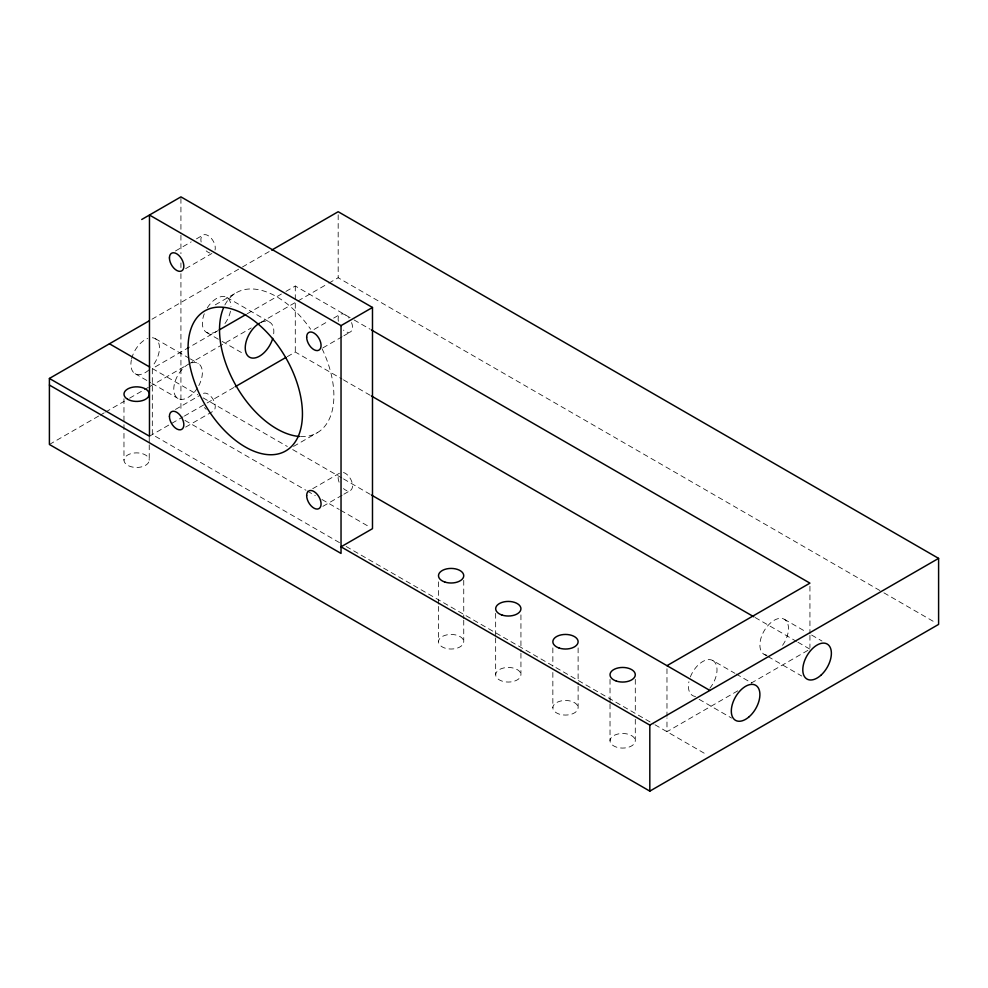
<?xml version="1.0" encoding="UTF-8"?>
<svg xmlns="http://www.w3.org/2000/svg" width="988" height="988" viewBox="0 0 988 988"><rect width="100%" height="100%" fill="white"/><g stroke="black" fill="none" stroke-linecap="round" stroke-linejoin="round"><path stroke-width="0.74" stroke-dasharray="4.94 3.71" d="M175.469 250.977L191.19 241.899M196.439 238.874L202.985 235.095M185.658 268.625L211.864 253.496M151.991 319.21L241.097 267.773M242.431 267.007L270.354 250.89M215.298 304.835L236.268 292.732M339.477 542.622L152.325 434.572L152.325 368.549L217.792 330.745M247.185 313.776L284.606 292.176M285.94 291.411L295.288 286.014L352.765 319.198M49.4 444.476L98.862 415.923M100.208 415.145L104.209 412.836M105.555 412.058L124.266 401.252M129.613 398.164L142.988 390.445M144.322 389.68L148.336 387.358M149.67 386.592L187.103 364.98M188.436 364.202L251.273 327.93M260.634 322.52L296.733 301.686M298.067 300.908L327.485 283.927M328.819 283.161L338.18 277.752L882.556 592.059M175.469 409.452L200.366 395.077M314.023 329.461L328.436 321.137M333.672 318.111L340.23 314.32M149.472 436.227L183.064 416.837M184.398 416.059L205.776 403.721M207.109 402.956L233.835 387.518M287.273 356.668L295.288 352.037L342.07 379.046M185.658 427.1L213.173 411.206A10.189 5.879 60 0 0 213.173 399.448A10.189 5.879 60 0 0 202.985 393.557M322.903 347.862L342.552 336.513M343.861 335.759L350.419 331.968M293.547 446.415L317.136 432.806M312.714 488.69L340.23 472.795M322.903 506.338L342.552 494.988M343.861 494.222L350.419 490.443M737.789 690.822L666.974 731.7L666.974 717.881M751.152 683.116L808.604 649.943M883.89 592.825L935.932 622.872M354.099 319.964L370.142 329.226M226.771 297.388L269.662 322.15M784.311 619.278L806.406 632.036M811.593 635.037L821.991 641.039M343.416 379.824L370.142 395.262M755.128 617.525L796.575 641.447M797.909 642.225L809.938 649.165M206.554 332.413L220.843 340.662M222.152 341.416L244.246 354.161M764.095 654.303L766.688 655.797M767.985 656.551L801.774 676.051M155.289 338.662L189.079 358.162M190.375 358.916L198.18 363.423M690.34 676.953A20.217 11.671 -60 0 1 712.83 660.552L734.924 673.31M736.221 674.051L751.819 683.054M152.325 368.549L197.785 394.78M203.12 397.868L287.347 446.49M292.695 449.577L342.144 478.143M343.491 478.908L370.216 494.346M135.072 373.674L150.67 382.677M151.967 383.43L177.964 398.436M699.109 699.319L731.602 718.078M184.917 420.369L305.971 490.258M307.305 491.036L315.283 495.643M321.94 499.483L339.23 509.462M340.564 510.228L369.821 527.135M346.158 546.488L653.611 723.994M654.945 724.76L707.272 754.968M809.938 586.217L809.938 633.814M809.938 635.346L809.938 647.634M666.974 668.753L666.974 716.349M635.296 679.361L635.296 713.151M635.296 719.289L635.296 740.79A12.634 7.299 0 0 1 616.339 747.101A12.634 7.299 0 0 1 616.339 734.467A12.634 7.299 0 0 1 635.296 740.79M610.028 679.361L610.028 702.394M610.028 703.925L610.028 740.79M578.116 647.881L578.116 684.733M578.116 686.277L578.116 707.766A12.634 7.299 0 0 1 559.159 714.089A12.634 7.299 0 0 1 559.159 701.455A12.634 7.299 0 0 1 578.116 707.766M552.848 647.881L552.848 666.307M552.848 672.458L552.848 707.766M520.935 614.869L520.935 651.722M520.935 653.253L520.935 674.755A12.634 7.299 0 0 1 501.978 681.078A12.634 7.299 0 0 1 501.978 668.444A12.634 7.299 0 0 1 520.935 674.755M495.655 613.338L495.655 636.371M495.655 637.902L495.655 674.755M463.743 580.314L463.743 618.71M463.743 620.242L463.743 641.743A12.634 7.299 0 0 1 444.798 648.054A12.634 7.299 0 0 1 444.798 635.42A12.634 7.299 0 0 1 463.743 641.743M438.474 581.858L438.474 604.891M438.474 606.422L438.474 641.743M338.18 214.804L338.18 277.752M295.288 286.014L295.288 352.037M180.928 198.403L180.928 233.736M180.928 235.268L180.928 253.706M180.928 262.919L180.928 267.526M180.928 273.676L180.928 411.922M149.237 437.128L149.237 443.266M149.237 444.81L149.237 460.161A12.634 7.299 0 0 1 130.293 466.484A12.634 7.299 0 0 1 130.293 453.85A12.634 7.299 0 0 1 149.237 460.161M123.969 398.744L123.969 460.161M343.454 472.511A10.189 5.879 60 0 1 352.531 485.775A10.189 5.879 60 0 1 343.454 488.578M339.082 482.181A10.189 5.879 60 0 1 339.082 473.857M712.83 660.552A20.217 11.671 -60 0 1 709.866 688.228M695.577 696.478A20.217 11.671 -60 0 1 688.908 681.757M206.22 409.341A10.189 5.879 60 0 1 204.479 407.513M351.567 322.594A10.189 5.879 60 0 1 351.036 331.511A10.189 5.879 60 0 1 343.454 330.103M338.365 321.285A10.189 5.879 60 0 1 340.934 314.011A10.189 5.879 60 0 1 348.925 318.025M152.325 337.748A20.217 11.671 -60 0 1 152.325 366.338M148.879 369.969A20.217 11.671 -60 0 1 131.379 359.867M131.639 358.681A20.217 11.671 -60 0 1 147.669 338.476M191.771 362.843A20.217 11.671 -60 0 1 198.81 385.616M197.501 387.889A20.217 11.671 -60 0 1 174.691 394.471A20.217 11.671 -60 0 1 188.066 364.424M767.046 655.217A20.217 11.671 -60 0 1 763.242 632.505A20.217 11.671 -60 0 1 785.151 619.859A20.217 11.671 -60 0 1 781.347 646.955M207.233 307.935A20.217 11.671 -60 0 1 222.559 296.462A20.217 11.671 -60 0 1 230.957 306.651M230.476 311.195A20.217 11.671 -60 0 1 223.807 325.064M216.656 331.4A20.217 11.671 -60 0 1 204.281 313.789M322.076 348.764A80.868 46.695 60 0 1 299.352 436.474M224.881 304.934A80.868 46.695 60 0 1 310.652 329.239M260.795 322.496A20.217 11.671 -60 0 1 273.355 335.957M209.95 253.027A10.189 5.879 60 0 1 206.22 250.878M201.12 242.048A10.189 5.879 60 0 1 208.085 235.589A10.189 5.879 60 0 1 215.038 250.088"/><path stroke-width="1.48" d="M141.741 219.484L180.928 196.871L372.488 307.466L372.488 528.666L341.033 546.821L649.82 725.106L938.6 558.381L938.6 624.404L649.82 791.129L49.4 444.476L49.4 378.453L149.336 320.754M271.688 250.112L338.18 211.728L938.6 558.381M219.138 329.98L245.851 314.555M235.169 386.753L285.94 357.434M49.4 378.453L149.472 436.227L149.472 215.026L341.033 325.62L372.488 307.466M666.974 665.677L809.938 583.142L371.488 330.004M371.488 396.027L753.795 616.759M109.446 343.787L149.731 367.042M371.562 495.112L709.866 690.439M49.4 385.048L341.033 553.428L341.033 325.62M649.82 725.106L649.82 791.129M299.352 436.474A80.868 46.695 60 0 1 236.861 387.135A80.868 46.695 60 0 1 223.56 307.713M272.762 338.353A20.217 11.671 -60 0 1 255.843 357.742A20.217 11.671 -60 0 1 245.37 345.689A20.217 11.671 -60 0 1 259.548 323.15M306.663 495.618A10.189 5.879 60 0 0 317.469 509.067A10.189 5.879 60 0 0 317.469 494.655A10.189 5.879 60 0 0 306.663 495.618M749.312 716.621A20.217 11.671 -60 0 0 755.721 685.314A20.217 11.671 -60 0 0 731.799 706.519A20.217 11.671 -60 0 0 749.312 716.621M169.43 416.38A10.189 5.879 60 0 0 180.236 429.829A10.189 5.879 60 0 0 180.236 415.417A10.189 5.879 60 0 0 169.43 416.38M306.663 337.143A10.189 5.879 60 0 0 317.469 350.592A10.189 5.879 60 0 0 317.469 336.179A10.189 5.879 60 0 0 306.663 337.143M616.339 681.078A12.634 7.299 0 0 0 635.296 674.755A12.634 7.299 0 0 0 616.339 668.431A12.634 7.299 0 0 0 616.339 681.078M127.674 399.288A12.634 7.299 0 0 0 148.805 396.015A12.634 7.299 0 0 0 133.331 387.086A12.634 7.299 0 0 0 127.674 399.288M501.978 615.042A12.634 7.299 0 0 0 520.935 608.731A12.634 7.299 0 0 0 501.978 602.408A12.634 7.299 0 0 0 501.978 615.042M820.781 675.36A20.217 11.671 -60 0 0 827.191 644.04A20.217 11.671 -60 0 0 803.281 665.245A20.217 11.671 -60 0 0 820.781 675.36M188.066 347.912A80.868 46.695 60 0 0 273.849 454.616A80.868 46.695 60 0 0 273.849 340.243A80.868 46.695 60 0 0 188.066 347.912M444.798 582.031A12.634 7.299 0 0 0 463.743 575.708A12.634 7.299 0 0 0 444.798 569.397A12.634 7.299 0 0 0 444.798 582.031M559.159 648.054A12.634 7.299 0 0 0 578.116 641.743A12.634 7.299 0 0 0 559.159 635.42A12.634 7.299 0 0 0 559.159 648.054M169.43 257.917A10.189 5.879 60 0 0 180.236 271.354A10.189 5.879 60 0 0 180.236 256.942A10.189 5.879 60 0 0 169.43 257.917"/></g></svg>
